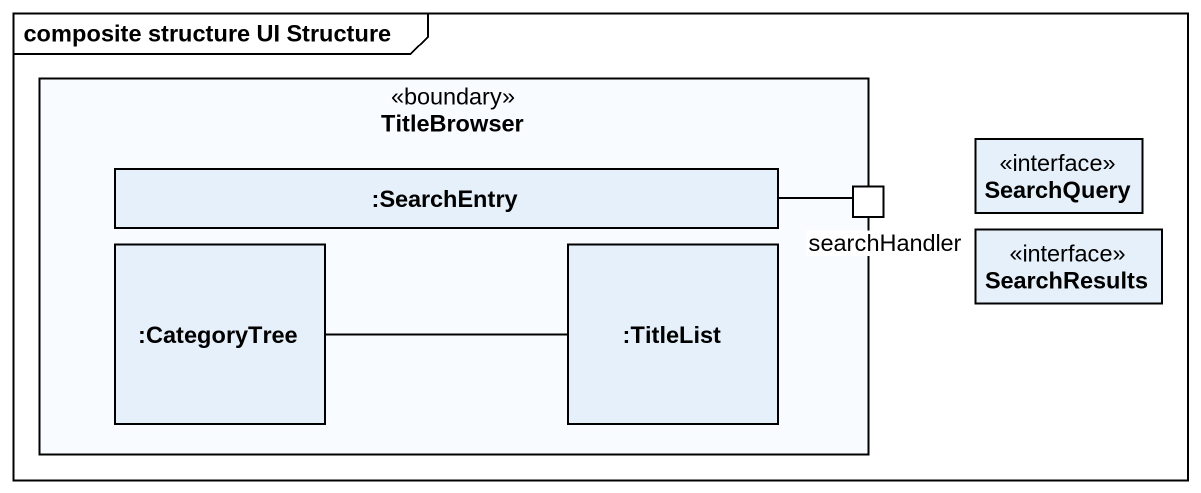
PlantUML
@startuml
mainframe composite structure UI Structure
allowmixing
hide circle
hide empty members
rectangle TitleBrowser <<boundary>> {
  rectangle ":CategoryTree" as CategoryTree
  rectangle ":SearchEntry" as SearchEntry
  rectangle ":TitleList" as TitleList
  port searchHandler
}
interface SearchQuery
interface SearchResults
CategoryTree -right- TitleList
searchHandler -left- SearchEntry
@enduml
